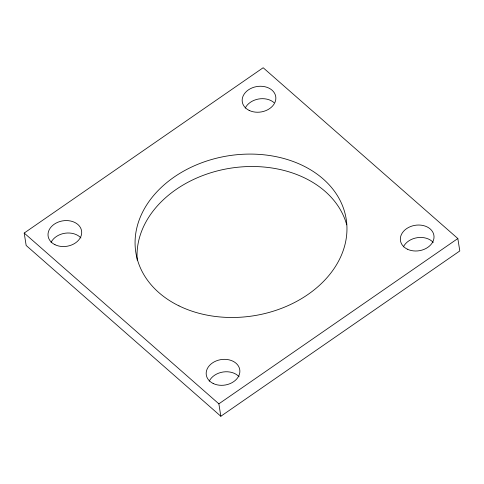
<?xml version="1.0" encoding="UTF-8"?>
<svg xmlns="http://www.w3.org/2000/svg" width="484" height="484" viewBox="0 0 484 484"><rect width="100%" height="100%" fill="white"/><g stroke="black" fill="none" stroke-linecap="round" stroke-linejoin="round"><path stroke-width="0.73" d="M24.2 233.052L263.163 67.742L457.834 238.527L459.8 250.948L220.837 416.258L26.166 245.473L24.2 233.052L218.871 403.837L220.837 416.258M218.871 403.837L457.834 238.527M137.232 260.126A106.504 80.985 -9 0 1 228.95 168.444A106.504 80.985 -9 0 1 346.719 224.818M403.396 246.87A16.946 12.886 -9 0 1 417.335 237.68A16.946 12.886 -9 0 1 433.253 242.423M245.225 108.101A16.946 12.886 -9 0 1 274.047 102.632M51.068 242.417A16.946 12.886 -9 0 1 65.007 233.227A16.946 12.886 -9 0 1 80.931 237.971M209.233 381.18A16.946 12.886 -9 0 1 223.178 371.99A16.946 12.886 -9 0 1 239.096 376.733M178.989 305.87A106.504 80.985 -9 0 0 346.417 237.124A106.504 80.985 -9 0 0 197.641 164.372A106.504 80.985 -9 0 0 178.989 305.87M407.31 249.163A16.946 12.886 -9 0 0 433.948 238.225A16.946 12.886 -9 0 0 410.281 226.657A16.946 12.886 -9 0 0 407.31 249.163M249.145 110.4A16.946 12.886 -9 0 0 275.777 99.462A16.946 12.886 -9 0 0 252.11 87.888A16.946 12.886 -9 0 0 249.145 110.4M54.982 244.71A16.946 12.886 -9 0 0 81.621 233.778A16.946 12.886 -9 0 0 57.953 222.204A16.946 12.886 -9 0 0 54.982 244.71M213.154 383.479A16.946 12.886 -9 0 0 239.792 372.541A16.946 12.886 -9 0 0 216.118 360.967A16.946 12.886 -9 0 0 213.154 383.479"/></g></svg>
